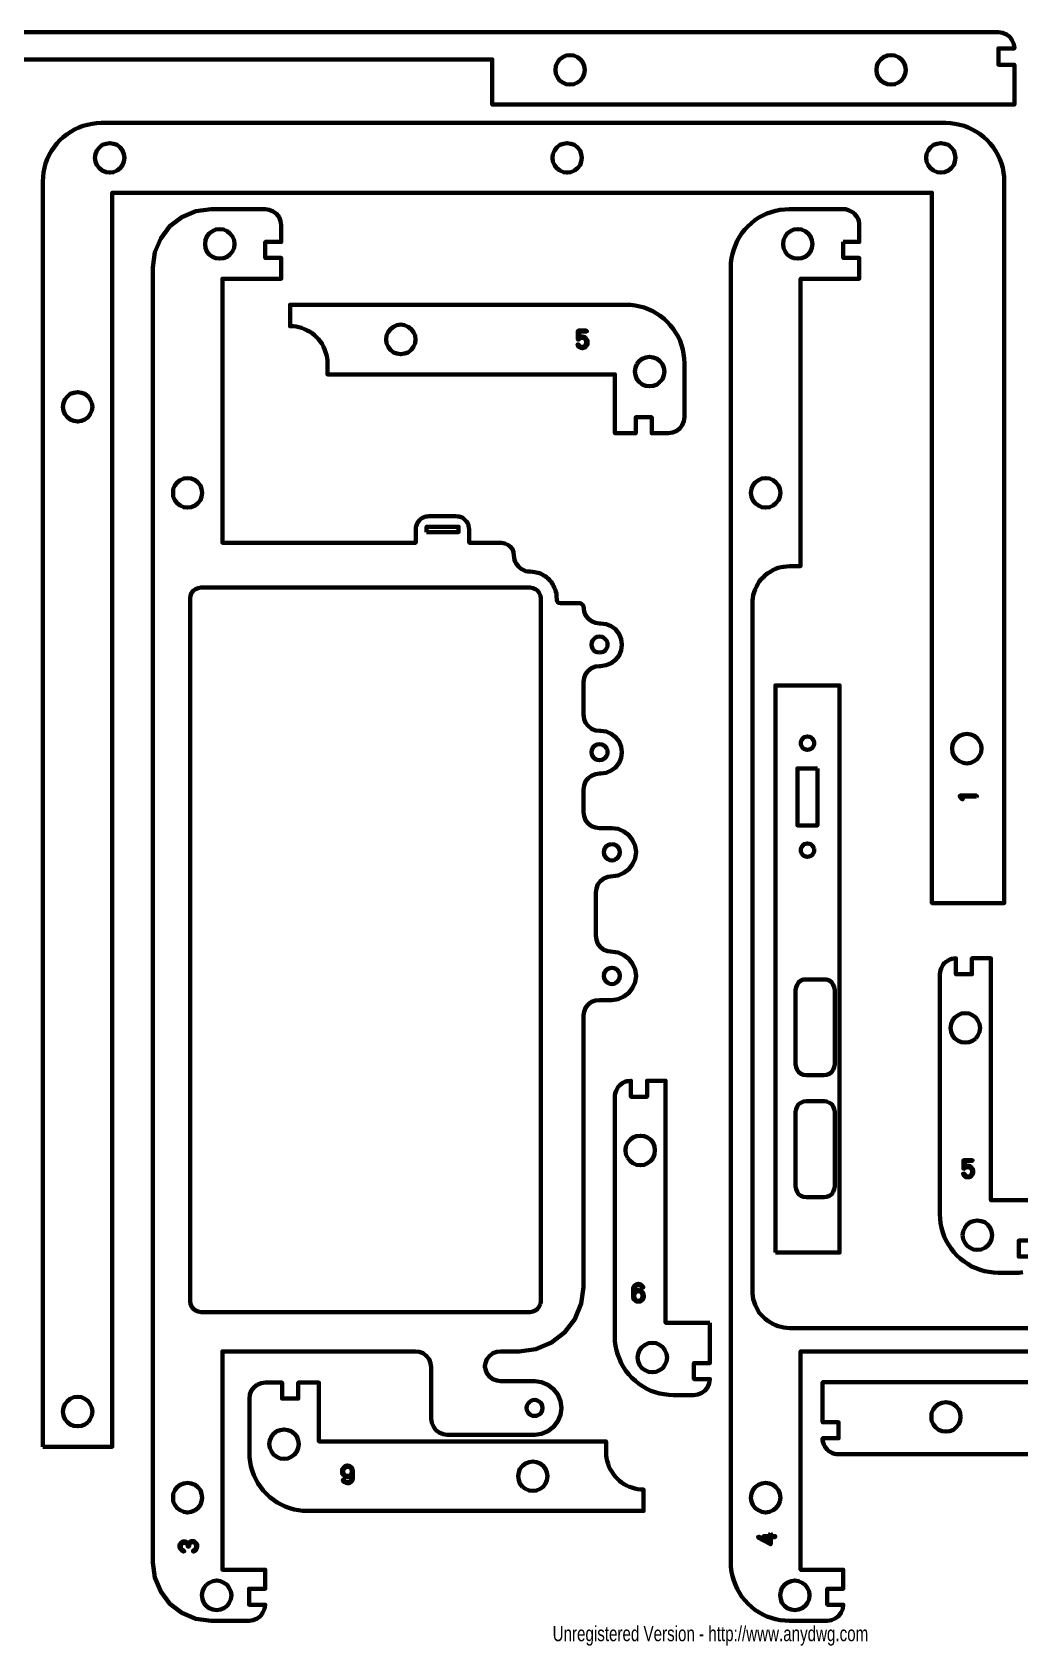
# Model space of a CAD drawing. Header units: inches. Extents: x 11 to 603, y -2 to 300.
# Drawn here: x 211.9 to 395.8, y -1.7 to 298.6 of the extents above; entities that cross this region are included whole.
import ezdxf

# ---------------------------------------------------------------- set-up
doc = ezdxf.new("R2010")
doc.units = ezdxf.units.IN
doc.header["$MEASUREMENT"] = 0
doc.layers.add('P', color=250, linetype='CONTINUOUS', lineweight=100)
doc.layers.add('Text', color=250, linetype='CONTINUOUS', lineweight=100)
doc.styles.get("Standard").update_dxf_attribs({"font": 'txt', "width": 0.75})

msp = doc.modelspace()

# ---------------------------------------------------------------- linework, layer by layer
at = {"layer": 'P', "color": 0, "linetype": 'Continuous'}
for points in [[(206.5, 298.59), (391.82, 298.59), (392.58, 298.47), (393.34, 298.18), (393.93, 297.71), (394.4, 297.07), (394.69, 296.36), (394.81, 295.6), (391.82, 295.6), (391.82, 292.56), (394.81, 292.56), (394.81, 285.12), (297.58, 285.12), (297.58, 293.55), (208.61, 293.55)], [(313.45, 289.22), (313.98, 289.63), (314.45, 290.21), (314.68, 290.86), (314.8, 291.56), (314.68, 292.32), (314.45, 292.97), (313.98, 293.55), (313.45, 293.96), (312.75, 294.26), (312.05, 294.31), (311.34, 294.26), (310.7, 293.96), (310.11, 293.55), (309.7, 292.97), (309.41, 292.32), (309.35, 291.56), (309.41, 290.86), (309.7, 290.21), (310.11, 289.63), (310.7, 289.22), (311.34, 288.93), (312.05, 288.87), (312.75, 288.93), (313.45, 289.22)], [(373.2, 293.96), (372.55, 294.26), (371.85, 294.31), (371.15, 294.26), (370.44, 293.96), (369.92, 293.55), (369.45, 292.97), (369.21, 292.32), (369.1, 291.56), (369.21, 290.86), (369.45, 290.21), (369.92, 289.63), (370.44, 289.22), (371.15, 288.93), (371.85, 288.87), (372.55, 288.93), (373.2, 289.22), (373.78, 289.63), (374.19, 290.21), (374.48, 290.86), (374.6, 291.56), (374.48, 292.32), (374.19, 292.97), (373.78, 293.55), (373.2, 293.96)], [(213.88, 35.36), (213.88, 270.83), (213.94, 271.7), (213.99, 272.52), (214.17, 273.34), (214.4, 274.16), (214.7, 274.98), (215.05, 275.75), (215.52, 276.51), (215.99, 277.21), (216.51, 277.91), (217.04, 278.5), (217.68, 279.08), (218.39, 279.61), (219.09, 280.08), (219.79, 280.49), (220.61, 280.84), (221.37, 281.19), (222.19, 281.37), (223.07, 281.54), (223.89, 281.66), (224.77, 281.72), (382.04, 281.72), (382.92, 281.66), (383.74, 281.54), (384.62, 281.37), (385.44, 281.19), (386.2, 280.84), (386.96, 280.49), (387.72, 280.08), (388.42, 279.61), (389.13, 279.08), (389.71, 278.5), (390.3, 277.91), (390.83, 277.21), (391.29, 276.51), (391.7, 275.75), (392.11, 274.98), (392.41, 274.16), (392.64, 273.34), (392.76, 272.52), (392.88, 271.7), (392.93, 270.83), (392.93, 136.52), (379.46, 136.52), (379.46, 268.72), (226.82, 268.72), (226.82, 35.36), (213.88, 35.36)], [(224.42, 277.15), (223.95, 276.57), (223.72, 275.92), (223.6, 275.22), (223.72, 274.52), (223.95, 273.87), (224.42, 273.29), (224.95, 272.88), (225.65, 272.58), (226.35, 272.47), (227.06, 272.58), (227.7, 272.88), (228.29, 273.29), (228.7, 273.87), (228.99, 274.52), (229.11, 275.22), (228.99, 275.92), (228.7, 276.57), (228.29, 277.15), (227.7, 277.62), (227.06, 277.85), (226.35, 277.97), (225.65, 277.85), (224.95, 277.62), (224.42, 277.15)], [(308.88, 275.92), (308.77, 275.22), (308.88, 274.52), (309.18, 273.87), (309.59, 273.29), (310.17, 272.88), (310.82, 272.58), (311.52, 272.47), (312.22, 272.58), (312.87, 272.88), (313.45, 273.29), (313.92, 273.87), (314.15, 274.52), (314.27, 275.22), (314.15, 275.92), (313.92, 276.57), (313.45, 277.15), (312.87, 277.62), (312.22, 277.85), (311.52, 277.97), (310.82, 277.85), (310.17, 277.62), (309.59, 277.15), (309.18, 276.57), (308.88, 275.92)], [(383.04, 277.15), (382.51, 277.62), (381.81, 277.85), (381.1, 277.97), (380.4, 277.85), (379.76, 277.62), (379.17, 277.15), (378.76, 276.57), (378.47, 275.92), (378.35, 275.22), (378.47, 274.52), (378.76, 273.87), (379.17, 273.29), (379.76, 272.88), (380.4, 272.58), (381.1, 272.47), (381.81, 272.58), (382.51, 272.88), (383.04, 273.29), (383.5, 273.87), (383.74, 274.52), (383.86, 275.22), (383.74, 275.92), (383.5, 276.57), (383.04, 277.15)], [(315.44, 159.77), (314.97, 159.13), (314.68, 158.42), (314.56, 157.66), (314.56, 153.45), (314.68, 152.68), (314.97, 151.98), (315.44, 151.34), (316.03, 150.87), (316.79, 150.58), (317.55, 150.46), (319.84, 150.46), (321.01, 150.34), (322.06, 149.87), (323, 149.17), (323.7, 148.23), (324.17, 147.18), (324.35, 146.01), (324.17, 144.84), (323.7, 143.78), (323, 142.84), (322.06, 142.14), (321.01, 141.67), (319.07, 141.44), (318.37, 141.09), (317.73, 140.62), (317.26, 140.03), (316.97, 139.27), (316.85, 138.51), (316.85, 130.49), (316.97, 129.67), (317.26, 128.96), (317.73, 128.32), (318.37, 127.85), (319.07, 127.56), (321.01, 127.32), (322.06, 126.85), (323, 126.15), (323.7, 125.21), (324.17, 124.16), (324.35, 122.99), (324.17, 121.82), (323.7, 120.76), (323, 119.83), (322.06, 119.12), (321.01, 118.65), (319.84, 118.48), (317.55, 118.48), (316.79, 118.42), (316.03, 118.13), (315.44, 117.66), (314.97, 117.01), (314.68, 116.31), (314.56, 115.67), (314.56, 65.06), (314.15, 62.01), (312.98, 59.08), (311.05, 56.62), (308.59, 54.75), (305.72, 53.52), (302.61, 53.11), (299.16, 53.11), (298.4, 53.05), (297.69, 52.76), (297.05, 52.23), (296.58, 51.65), (296.29, 50.94), (296.17, 50.36), (296.29, 49.77), (296.58, 49.07), (297.05, 48.42), (297.69, 47.96), (298.4, 47.66), (299.16, 47.55), (305.49, 47.55), (306.77, 47.37), (307.95, 46.9), (309, 46.08), (309.76, 45.09), (310.29, 43.86), (310.46, 42.57), (310.29, 41.28), (309.76, 40.11), (309, 39.05), (307.95, 38.23), (306.77, 37.76), (305.49, 37.59), (289.2, 37.59), (288.44, 37.71), (287.68, 38), (287.09, 38.47), (286.62, 39.11), (286.33, 39.81), (286.21, 40.58), (286.21, 50.12), (286.1, 50.94), (285.8, 51.65), (285.34, 52.23), (284.69, 52.76), (283.99, 53.05), (283.23, 53.11), (247.32, 53.11), (247.32, 12.46), (255.29, 12.46), (255.29, 8.95), (252.3, 8.95), (252.3, 5.96), (255.29, 5.96), (255.17, 5.2), (254.88, 4.49), (254.41, 3.85), (253.77, 3.38), (253.06, 3.09), (252.3, 2.97), (245.21, 2.97), (242.4, 3.32), (239.77, 4.44), (237.54, 6.13), (235.84, 8.42), (234.73, 11), (234.38, 13.81), (234.38, 254.84), (234.73, 257.65), (235.84, 260.22), (237.54, 262.51), (239.77, 264.21), (242.4, 265.32), (245.21, 265.67), (255.29, 265.67), (256.05, 265.55), (256.75, 265.26), (257.4, 264.79), (257.87, 264.21), (258.16, 263.45), (258.28, 262.68), (258.28, 259.58), (255.29, 259.58), (255.29, 256.59), (258.28, 256.59), (258.28, 252.73), (247.32, 252.73), (247.32, 203.58), (283.34, 203.58), (283.34, 206.04), (283.34, 206.4), (283.4, 206.69), (283.52, 206.98), (283.64, 207.27), (283.87, 207.57), (284.05, 207.8), (284.28, 208.04), (284.57, 208.21), (284.87, 208.33), (285.16, 208.45), (285.51, 208.5), (285.8, 208.56), (290.78, 208.56), (291.13, 208.5), (291.43, 208.45), (291.78, 208.33), (292.07, 208.21), (292.31, 208.04), (292.54, 207.8), (292.77, 207.57), (292.95, 207.27), (293.13, 206.98), (293.18, 206.69), (293.24, 206.4), (293.3, 206.04), (293.3, 203.58), (299.28, 203.58), (299.92, 203.47), (300.45, 203.23), (300.92, 202.88), (301.33, 202.41), (301.56, 201.83), (301.62, 201.24), (301.68, 200.83), (301.74, 200.42), (301.85, 200.07), (302.03, 199.72), (302.26, 199.43), (302.5, 199.13), (302.79, 198.84), (303.08, 198.66), (303.44, 198.49), (303.79, 198.31), (304.2, 198.25), (304.61, 198.25), (305.49, 198.14), (305.78, 198.08), (306.07, 198.02), (306.36, 197.9), (306.66, 197.79), (306.89, 197.67), (307.18, 197.49), (307.42, 197.38), (307.65, 197.2), (307.89, 196.97), (308.12, 196.79), (308.3, 196.56), (308.53, 196.32), (308.71, 196.09), (308.88, 195.79), (309, 195.56), (309.12, 195.27), (309.23, 195.03), (309.35, 194.74), (309.41, 194.45), (309.53, 194.15), (309.53, 193.86), (309.59, 192.81), (309.64, 192.69), (309.76, 192.51), (309.94, 192.4), (310.29, 192.34), (313.86, 192.34), (314.04, 192.28), (314.21, 192.22), (314.33, 192.1), (314.45, 191.99), (314.56, 191.81), (314.68, 190.82), (314.97, 190.11), (315.44, 189.47), (316.03, 189), (316.79, 188.71), (317.55, 188.59), (317.73, 188.59), (318.78, 188.47), (319.72, 188.06), (320.54, 187.48), (321.18, 186.6), (321.59, 185.66), (321.71, 184.61), (321.59, 183.61), (321.18, 182.62), (320.54, 181.8), (319.72, 181.21), (318.78, 180.8), (317.73, 180.62), (317.55, 180.62), (316.79, 180.57), (316.03, 180.27), (315.44, 179.75), (314.97, 179.16), (314.68, 178.46), (314.56, 177.64), (314.56, 171.6), (314.68, 170.78), (314.97, 170.08), (315.44, 169.49), (316.03, 168.97), (316.79, 168.67), (317.55, 168.62), (317.73, 168.62), (318.78, 168.44), (319.72, 168.03), (320.54, 167.44), (321.18, 166.62), (321.59, 165.63), (321.71, 164.63), (321.59, 163.58), (321.18, 162.64), (320.54, 161.76), (319.72, 161.18), (318.78, 160.77), (317.73, 160.65), (317.55, 160.65), (316.79, 160.53), (316.03, 160.24), (315.44, 159.77)], [(410.27, 53.11), (354.98, 53.11), (354.98, 12.46), (362.95, 12.46), (362.95, 8.95), (359.96, 8.95), (359.96, 5.96), (362.95, 5.96), (362.83, 5.2), (362.54, 4.49), (362.07, 3.85), (361.42, 3.38), (360.72, 3.09), (359.96, 2.97), (352.87, 2.97), (352.05, 3.03), (351.17, 3.09), (350.35, 3.26), (349.53, 3.5), (348.71, 3.79), (347.95, 4.14), (347.19, 4.55), (346.49, 5.02), (345.84, 5.55), (345.2, 6.13), (344.61, 6.78), (344.08, 7.42), (343.62, 8.19), (343.21, 8.89), (342.85, 9.65), (342.56, 10.47), (342.33, 11.29), (342.15, 12.11), (342.03, 12.99), (342.03, 13.81), (342.03, 254.84), (342.03, 255.66), (342.15, 256.53), (342.33, 257.35), (342.56, 258.17), (342.85, 258.99), (343.21, 259.76), (343.62, 260.52), (344.08, 261.22), (344.61, 261.86), (345.2, 262.51), (345.84, 263.09), (346.49, 263.62), (347.19, 264.09), (347.95, 264.5), (348.71, 264.85), (349.53, 265.14), (350.35, 265.38), (351.17, 265.55), (352.05, 265.61), (352.87, 265.67), (362.95, 265.67), (363.36, 265.67), (363.71, 265.55), (364.06, 265.44), (364.41, 265.26), (364.76, 265.03), (365.05, 264.79), (365.29, 264.5), (365.52, 264.21), (365.7, 263.86), (365.82, 263.45), (365.87, 263.09), (365.93, 262.68), (365.93, 259.58), (362.95, 259.58)], [(245.45, 261.57), (244.86, 261.16), (244.45, 260.58), (244.16, 259.93), (244.1, 259.17), (244.16, 258.47), (244.45, 257.82), (244.86, 257.24), (245.45, 256.83), (246.09, 256.53), (246.79, 256.48), (247.5, 256.53), (248.2, 256.83), (248.73, 257.24), (249.2, 257.82), (249.49, 258.47), (249.55, 259.17), (249.49, 259.93), (249.2, 260.58), (248.73, 261.16), (248.2, 261.57), (247.5, 261.86), (246.79, 261.92), (246.09, 261.86), (245.45, 261.57)], [(353.75, 256.53), (354.45, 256.48), (355.15, 256.53), (355.86, 256.83), (356.38, 257.24), (356.85, 257.82), (357.09, 258.47), (357.2, 259.17), (357.09, 259.93), (356.85, 260.58), (356.38, 261.16), (355.86, 261.57), (355.15, 261.86), (354.45, 261.92), (353.75, 261.86), (353.1, 261.57), (352.52, 261.16), (352.11, 260.58), (351.82, 259.93), (351.76, 259.17), (351.82, 258.47), (352.11, 257.82), (352.52, 257.24), (353.1, 256.83), (353.75, 256.53)], [(362.95, 259.58), (362.95, 256.59), (365.93, 256.59), (365.93, 252.73), (354.98, 252.73), (354.98, 199.25), (352.99, 199.25), (352.4, 199.19), (351.87, 199.13), (351.35, 199.02), (350.82, 198.9), (350.29, 198.72), (349.82, 198.49), (349.36, 198.2), (348.89, 197.9), (348.42, 197.55), (348.07, 197.2), (347.66, 196.79), (347.31, 196.38), (347.01, 195.91), (346.78, 195.44), (346.54, 194.92), (346.37, 194.39), (346.19, 193.86), (346.08, 193.33), (346.02, 192.81), (346.02, 192.28), (346.02, 64.42), (346.02, 63.89), (346.08, 63.36), (346.19, 62.83), (346.37, 62.31), (346.54, 61.78), (346.78, 61.25), (347.01, 60.78), (347.31, 60.31), (347.66, 59.9), (348.07, 59.49), (348.42, 59.14), (348.89, 58.79), (349.36, 58.5), (349.82, 58.21), (350.29, 57.97), (350.82, 57.8), (351.35, 57.68), (351.87, 57.56), (352.4, 57.5), (352.99, 57.44), (411.27, 57.44)], [(333.37, 226.95), (333.25, 226.19), (332.96, 225.49), (332.49, 224.85), (331.84, 224.38), (331.14, 224.08), (330.38, 223.97), (327.27, 223.97), (327.27, 226.95), (324.29, 226.95), (324.29, 223.97), (320.42, 223.97), (320.42, 234.92), (266.89, 234.92), (266.89, 236.91), (266.89, 237.5), (266.83, 238.03), (266.71, 238.55), (266.53, 239.08), (266.36, 239.61), (266.12, 240.08), (265.89, 240.6), (265.6, 241.01), (265.25, 241.48), (264.84, 241.83), (264.48, 242.24), (264.02, 242.59), (263.55, 242.89), (263.08, 243.12), (262.61, 243.36), (262.08, 243.59), (261.56, 243.71), (261.03, 243.82), (260.5, 243.88), (259.92, 243.88), (259.92, 247.87), (322.47, 247.87), (323.35, 247.87), (324.17, 247.75), (325.05, 247.57), (325.87, 247.34), (326.63, 247.05), (327.45, 246.69), (328.15, 246.28), (328.86, 245.82), (329.56, 245.29), (330.14, 244.7), (330.73, 244.06), (331.26, 243.41), (331.73, 242.71), (332.19, 241.95), (332.55, 241.19), (332.84, 240.37), (333.07, 239.55), (333.19, 238.73), (333.31, 237.91), (333.37, 237.03), (333.37, 226.95)], [(279.19, 243.77), (278.6, 243.36), (278.19, 242.77), (277.9, 242.13), (277.84, 241.42), (277.9, 240.72), (278.19, 240.02), (278.6, 239.49), (279.19, 239.02), (279.83, 238.79), (280.53, 238.67), (281.24, 238.79), (281.94, 239.02), (282.47, 239.49), (282.93, 240.02), (283.23, 240.72), (283.29, 241.42), (283.23, 242.13), (282.93, 242.77), (282.47, 243.36), (281.94, 243.77), (281.24, 244.06), (280.53, 244.18), (279.83, 244.06), (279.19, 243.77)], [(315.03, 241.66), (315.15, 241.48), (315.27, 241.31), (315.33, 241.13), (315.33, 240.95), (315.33, 240.84), (315.33, 240.6), (315.27, 240.43), (315.15, 240.25), (315.03, 240.13), (314.92, 239.96), (314.74, 239.9), (314.56, 239.84), (314.39, 239.78), (314.33, 239.78), (314.04, 239.84), (313.8, 239.96), (313.57, 240.13), (313.45, 240.37), (313.45, 240.49), (313.51, 240.54), (313.63, 240.49), (313.74, 240.31), (313.92, 240.13), (314.1, 240.08), (314.33, 240.02), (314.39, 240.02), (314.62, 240.08), (314.8, 240.13), (314.92, 240.25), (314.97, 240.37), (315.03, 240.54), (315.09, 240.84), (315.09, 240.95), (315.03, 241.25), (314.92, 241.48), (314.68, 241.66), (314.39, 241.72), (314.33, 241.72), (314.1, 241.72), (313.86, 241.6), (313.69, 241.42), (313.57, 241.36), (313.51, 241.48), (313.51, 242.95), (313.63, 243.06), (315.09, 243.06), (315.21, 242.95), (315.09, 242.89), (313.74, 242.89), (313.74, 241.72), (313.86, 241.83), (313.98, 241.89), (314.15, 241.95), (314.33, 241.95), (314.39, 241.95), (314.56, 241.89), (314.74, 241.89), (314.92, 241.77), (315.03, 241.66)], [(324.52, 236.8), (324.23, 236.15), (324.11, 235.45), (324.23, 234.75), (324.52, 234.04), (324.93, 233.52), (325.52, 233.05), (326.16, 232.81), (326.86, 232.7), (327.57, 232.81), (328.27, 233.05), (328.8, 233.52), (329.27, 234.04), (329.5, 234.75), (329.62, 235.45), (329.5, 236.15), (329.27, 236.8), (328.8, 237.38), (328.27, 237.79), (327.57, 238.08), (326.86, 238.2), (326.16, 238.08), (325.52, 237.79), (324.93, 237.38), (324.52, 236.8)], [(223.01, 229.59), (222.72, 230.23), (222.31, 230.82), (221.73, 231.29), (221.08, 231.52), (220.38, 231.64), (219.68, 231.52), (218.97, 231.29), (218.45, 230.82), (217.98, 230.23), (217.74, 229.59), (217.63, 228.89), (217.74, 228.18), (217.98, 227.54), (218.45, 226.95), (218.91, 226.6), (218.97, 226.54), (219.68, 226.25), (220.38, 226.13), (221.08, 226.25), (221.73, 226.54), (222.31, 226.95), (222.72, 227.54), (223.01, 228.18), (223.13, 228.89), (223.01, 229.59)], [(241.52, 210.2), (242.23, 210.5), (242.75, 210.96), (243.22, 211.49), (243.46, 212.14), (243.57, 212.9), (243.46, 213.6), (243.22, 214.24), (242.75, 214.83), (242.23, 215.24), (241.52, 215.53), (240.82, 215.59), (240.12, 215.53), (239.47, 215.24), (238.89, 214.83), (238.48, 214.24), (238.18, 213.6), (238.13, 212.9), (238.18, 212.14), (238.48, 211.49), (238.89, 210.96), (239.47, 210.5), (240.12, 210.2), (240.82, 210.14), (241.52, 210.2)], [(345.84, 213.6), (345.72, 212.9), (345.84, 212.14), (346.13, 211.49), (346.54, 210.96), (347.13, 210.5), (347.77, 210.2), (348.48, 210.14), (349.18, 210.2), (349.88, 210.5), (350.41, 210.96), (350.88, 211.49), (351.11, 212.14), (351.23, 212.9), (351.11, 213.6), (350.88, 214.24), (350.41, 214.83), (349.88, 215.24), (349.18, 215.53), (348.48, 215.59), (347.77, 215.53), (347.13, 215.24), (346.54, 214.83), (346.13, 214.24), (345.84, 213.6)], [(285.34, 205.58), (291.31, 205.58), (291.31, 206.57), (285.34, 206.57), (285.34, 205.58)], [(306.54, 61.95), (306.6, 62.42), (306.6, 193.28), (306.54, 193.74), (306.31, 194.27), (306.01, 194.68), (305.6, 194.97), (305.13, 195.15), (304.61, 195.27), (243.34, 195.27), (242.81, 195.15), (242.34, 194.97), (241.93, 194.68), (241.58, 194.27), (241.41, 193.74), (241.35, 193.28), (241.35, 62.42), (241.41, 61.95), (241.58, 61.43), (241.93, 61.02), (242.34, 60.72), (242.81, 60.55), (243.34, 60.43), (304.61, 60.43), (305.13, 60.55), (305.6, 60.72), (306.01, 61.02), (306.31, 61.43), (306.54, 61.95)], [(317.55, 183.14), (317.96, 183.2), (318.31, 183.32), (318.61, 183.55), (318.84, 183.9), (319.02, 184.26), (319.02, 184.61), (319.02, 185.02), (318.84, 185.37), (318.61, 185.66), (318.31, 185.95), (317.96, 186.07), (317.55, 186.13), (317.14, 186.07), (316.79, 185.95), (316.5, 185.66), (316.26, 185.37), (316.09, 185.02), (316.03, 184.61), (316.09, 184.26), (316.26, 183.9), (316.5, 183.55), (316.79, 183.32), (317.14, 183.2), (317.55, 183.14)], [(350.29, 71.5), (350.29, 177.05), (362.24, 177.05), (362.24, 71.5), (350.29, 71.5)], [(318.31, 163.29), (318.61, 163.58), (318.84, 163.87), (319.02, 164.22), (319.02, 164.63), (319.02, 164.98), (318.84, 165.34), (318.61, 165.69), (318.31, 165.92), (317.96, 166.04), (317.55, 166.1), (317.14, 166.04), (316.79, 165.92), (316.5, 165.69), (316.26, 165.34), (316.09, 164.98), (316.03, 164.63), (316.09, 164.22), (316.26, 163.87), (316.5, 163.58), (316.79, 163.29), (317.14, 163.17), (317.55, 163.11), (317.96, 163.17), (318.31, 163.29)], [(357.32, 165.69), (357.5, 165.98), (357.5, 166.27), (357.5, 166.62), (357.32, 166.92), (357.15, 167.15), (356.91, 167.39), (356.62, 167.5), (356.27, 167.56), (355.97, 167.5), (355.62, 167.39), (355.39, 167.15), (355.21, 166.92), (355.04, 166.62), (355.04, 166.27), (355.04, 165.98), (355.21, 165.69), (355.39, 165.39), (355.62, 165.22), (355.97, 165.1), (356.27, 165.04), (356.62, 165.1), (356.91, 165.22), (357.15, 165.39), (357.32, 165.69)], [(387.31, 162.93), (387.9, 163.34), (388.31, 163.93), (388.6, 164.57), (388.66, 165.28), (388.6, 165.98), (388.31, 166.62), (387.9, 167.21), (387.31, 167.68), (386.67, 167.91), (385.96, 168.03), (385.26, 167.91), (384.56, 167.68), (384.03, 167.21), (383.56, 166.62), (383.27, 165.98), (383.21, 165.28), (383.27, 164.57), (383.56, 163.93), (384.03, 163.34), (384.56, 162.93), (385.26, 162.64), (385.96, 162.52), (386.67, 162.64), (387.31, 162.93)], [(358.14, 161.59), (354.39, 161.59), (354.39, 150.99), (358.14, 150.99), (358.14, 161.59)], [(387.72, 156.37), (384.91, 156.37), (385.2, 156.02), (385.2, 155.85), (385.09, 155.85), (384.62, 156.37), (384.62, 156.49), (384.68, 156.55), (387.72, 156.55), (387.84, 156.43), (387.72, 156.37)], [(319.84, 147.47), (319.48, 147.41), (319.07, 147.3), (318.78, 147.06), (318.55, 146.77), (318.43, 146.36), (318.37, 146.01), (318.43, 145.6), (318.55, 145.25), (318.78, 144.95), (319.07, 144.72), (319.48, 144.54), (319.84, 144.48), (320.25, 144.54), (320.6, 144.72), (320.89, 144.95), (321.12, 145.25), (321.3, 145.6), (321.36, 146.01), (321.3, 146.36), (321.12, 146.77), (320.89, 147.06), (320.6, 147.3), (320.25, 147.41), (319.84, 147.47)], [(357.5, 146.71), (357.32, 147), (357.15, 147.24), (356.91, 147.47), (356.62, 147.59), (356.27, 147.65), (355.97, 147.59), (355.62, 147.47), (355.39, 147.24), (355.21, 147), (355.04, 146.71), (355.04, 146.36), (355.04, 146.07), (355.21, 145.77), (355.39, 145.48), (355.62, 145.3), (355.97, 145.19), (356.27, 145.13), (356.62, 145.19), (356.91, 145.3), (357.15, 145.48), (357.32, 145.77), (357.5, 146.07), (357.5, 146.36), (357.5, 146.71)], [(396.39, 67.87), (395.63, 67.75), (391.76, 67.75), (390.94, 67.81), (390.06, 67.93), (389.24, 68.05), (388.42, 68.28), (387.66, 68.57), (386.84, 68.93), (386.14, 69.39), (385.44, 69.86), (384.73, 70.39), (384.09, 70.98), (383.56, 71.56), (383.04, 72.26), (382.51, 72.97), (382.1, 73.67), (381.75, 74.49), (381.45, 75.25), (381.22, 76.07), (381.04, 76.95), (380.99, 77.77), (380.93, 78.65), (380.93, 123.28), (380.99, 123.63), (381.04, 124.04), (381.16, 124.39), (381.34, 124.75), (381.57, 125.1), (381.81, 125.39), (382.1, 125.62), (382.45, 125.86), (382.8, 126.03), (383.15, 126.15), (383.5, 126.21), (383.91, 126.27), (383.91, 123.28), (386.9, 123.28), (386.9, 126.27), (390.42, 126.27), (390.42, 81.23), (398.62, 81.23)], [(319.48, 121.52), (319.84, 121.47), (320.25, 121.52), (320.6, 121.7), (320.89, 121.93), (321.12, 122.23), (321.3, 122.58), (321.36, 122.99), (321.3, 123.4), (321.12, 123.75), (320.89, 124.04), (320.6, 124.28), (320.25, 124.45), (319.84, 124.51), (319.48, 124.45), (319.07, 124.28), (318.78, 124.04), (318.55, 123.75), (318.43, 123.4), (318.37, 122.99), (318.43, 122.58), (318.55, 122.23), (318.78, 121.93), (319.07, 121.7), (319.48, 121.52)], [(361.07, 105.53), (361.25, 106), (361.36, 106.53), (361.36, 120.35), (361.25, 120.88), (361.07, 121.35), (360.78, 121.76), (360.37, 122.11), (359.84, 122.29), (359.37, 122.34), (356.09, 122.34), (355.56, 122.29), (355.04, 122.11), (354.63, 121.76), (354.33, 121.35), (354.16, 120.88), (354.04, 120.35), (354.04, 106.53), (354.16, 106), (354.33, 105.53), (354.63, 105.12), (355.04, 104.77), (355.56, 104.6), (356.09, 104.54), (359.31, 104.54), (359.84, 104.6), (360.37, 104.77), (360.78, 105.12), (361.07, 105.53)], [(387.6, 111.33), (388.01, 111.92), (388.31, 112.56), (388.42, 113.32), (388.31, 114.03), (388.01, 114.67), (387.6, 115.26), (387.02, 115.67), (386.37, 115.96), (385.67, 116.02), (384.97, 115.96), (384.32, 115.67), (383.74, 115.26), (383.27, 114.67), (383.04, 114.03), (382.92, 113.32), (383.04, 112.56), (383.27, 111.92), (383.74, 111.33), (384.32, 110.92), (384.97, 110.63), (385.67, 110.57), (386.37, 110.63), (387.02, 110.92), (387.6, 111.33)], [(338.11, 58.44), (338.11, 50.94), (335.12, 50.94), (335.12, 47.96), (338.11, 47.96), (337.99, 47.19), (337.7, 46.49), (337.23, 45.85), (336.59, 45.38), (335.88, 45.09), (335.12, 44.97), (331.26, 44.97), (330.44, 45.03), (329.56, 45.14), (328.74, 45.26), (327.92, 45.5), (327.1, 45.79), (326.34, 46.14), (325.58, 46.61), (324.87, 47.08), (324.23, 47.6), (323.58, 48.19), (323, 48.78), (322.47, 49.48), (322, 50.18), (321.59, 50.94), (321.24, 51.7), (320.95, 52.47), (320.71, 53.29), (320.54, 54.16), (320.42, 54.98), (320.42, 55.86), (320.42, 100.5), (320.42, 100.85), (320.54, 101.26), (320.66, 101.61), (320.83, 101.96), (321.01, 102.31), (321.3, 102.6), (321.59, 102.84), (321.89, 103.07), (322.24, 103.25), (322.65, 103.37), (323, 103.42), (323.41, 103.48), (323.41, 100.5), (326.4, 100.5), (326.4, 103.48), (329.85, 103.48), (329.85, 58.44), (338.11, 58.44)], [(361.07, 82.81), (361.25, 83.28), (361.36, 83.8), (361.36, 97.68), (361.25, 98.21), (361.07, 98.68), (360.78, 99.09), (360.37, 99.38), (359.84, 99.62), (359.37, 99.68), (356.09, 99.68), (355.56, 99.62), (355.04, 99.38), (354.63, 99.09), (354.33, 98.68), (354.16, 98.21), (354.04, 97.68), (354.04, 83.8), (354.16, 83.28), (354.33, 82.81), (354.63, 82.34), (355.04, 82.05), (355.56, 81.87), (356.09, 81.81), (359.37, 81.81), (359.84, 81.87), (360.37, 82.05), (360.78, 82.34), (361.07, 82.81)], [(322.76, 89.13), (323.23, 88.55), (323.76, 88.14), (324.46, 87.84), (325.17, 87.79), (325.87, 87.84), (326.51, 88.14), (327.1, 88.55), (327.51, 89.13), (327.8, 89.78), (327.86, 90.54), (327.8, 91.24), (327.51, 91.89), (327.1, 92.47), (326.51, 92.88), (325.87, 93.17), (325.17, 93.23), (324.46, 93.17), (323.76, 92.88), (323.23, 92.47), (322.76, 91.89), (322.47, 91.24), (322.41, 90.54), (322.47, 89.78), (322.76, 89.13)], [(386.84, 87.32), (386.96, 87.14), (387.08, 87.02), (387.14, 86.79), (387.14, 86.61), (387.14, 86.5), (387.14, 86.32), (387.08, 86.09), (386.96, 85.97), (386.84, 85.79), (386.73, 85.68), (386.55, 85.56), (386.37, 85.5), (386.2, 85.5), (386.14, 85.5), (385.85, 85.5), (385.61, 85.62), (385.44, 85.79), (385.26, 86.09), (385.26, 86.15), (385.32, 86.2), (385.5, 86.15), (385.61, 85.97), (385.73, 85.79), (385.91, 85.74), (386.14, 85.68), (386.2, 85.68), (386.49, 85.74), (386.61, 85.85), (386.73, 85.91), (386.84, 86.09), (386.9, 86.2), (386.96, 86.5), (386.96, 86.61), (386.9, 86.91), (386.73, 87.14), (386.49, 87.32), (386.2, 87.38), (386.14, 87.38), (385.91, 87.38), (385.67, 87.26), (385.5, 87.08), (385.44, 87.08), (385.32, 87.14), (385.32, 88.66), (385.44, 88.72), (386.9, 88.72), (387.02, 88.66), (386.9, 88.55), (385.55, 88.55), (385.55, 87.38), (385.67, 87.49), (385.85, 87.55), (385.96, 87.61), (386.14, 87.61), (386.2, 87.61), (386.37, 87.61), (386.55, 87.55), (386.73, 87.43), (386.84, 87.32)], [(385.14, 74.72), (385.26, 74.02), (385.55, 73.38), (385.96, 72.79), (386.55, 72.38), (387.19, 72.09), (387.9, 72.03), (388.6, 72.09), (389.3, 72.38), (389.83, 72.79), (390.3, 73.38), (390.53, 74.02), (390.65, 74.72), (390.53, 75.43), (390.3, 76.13), (389.83, 76.66), (389.3, 77.13), (388.6, 77.36), (387.9, 77.48), (387.19, 77.36), (386.55, 77.13), (385.96, 76.66), (385.55, 76.13), (385.26, 75.43), (385.14, 74.72)], [(398.62, 73.73), (395.63, 73.73), (395.63, 70.74), (398.62, 70.74)], [(325.52, 64.24), (325.63, 64.06), (325.69, 63.89), (325.75, 63.71), (325.81, 63.54), (325.81, 63.3), (325.75, 63.13), (325.69, 62.95), (325.63, 62.78), (325.52, 62.66), (325.34, 62.54), (325.17, 62.42), (324.99, 62.37), (324.81, 62.37), (324.76, 62.37), (324.58, 62.37), (324.4, 62.42), (324.23, 62.54), (324.11, 62.66), (323.94, 62.78), (323.88, 62.95), (323.82, 63.13), (323.82, 63.3), (323.82, 64.65), (323.82, 64.88), (323.88, 65.06), (323.94, 65.18), (324.05, 65.35), (324.23, 65.47), (324.4, 65.53), (324.58, 65.59), (324.76, 65.65), (324.81, 65.65), (325.11, 65.59), (325.34, 65.47), (325.52, 65.29), (325.69, 65.12), (325.63, 64.94), (325.52, 65), (325.4, 65.18), (325.22, 65.29), (325.05, 65.41), (324.81, 65.41), (324.76, 65.41), (324.46, 65.35), (324.23, 65.18), (324.05, 64.94), (323.99, 64.65), (323.99, 64.12), (324.17, 64.3), (324.35, 64.42), (324.52, 64.47), (324.76, 64.47), (324.81, 64.47), (324.99, 64.47), (325.17, 64.42), (325.34, 64.36), (325.52, 64.24)], [(325.58, 63.54), (325.52, 63.83), (325.34, 64.06), (325.11, 64.24), (324.81, 64.3), (324.76, 64.3), (324.46, 64.24), (324.23, 64.06), (324.05, 63.83), (323.99, 63.54), (323.99, 63.3), (324.05, 63.01), (324.23, 62.78), (324.46, 62.6), (324.76, 62.54), (324.81, 62.54), (325.11, 62.6), (325.34, 62.78), (325.52, 63.01), (325.58, 63.3), (325.58, 63.54)], [(328.74, 54.34), (328.09, 54.63), (327.39, 54.69), (326.69, 54.63), (326.04, 54.34), (325.46, 53.87), (324.99, 53.34), (324.76, 52.64), (324.64, 51.94), (324.76, 51.24), (324.99, 50.59), (325.46, 50.01), (326.04, 49.6), (326.69, 49.3), (327.39, 49.24), (328.09, 49.3), (328.74, 49.6), (329.32, 50.01), (329.73, 50.59), (330.03, 51.24), (330.14, 51.94), (330.03, 52.64), (329.73, 53.34), (329.32, 53.87), (328.74, 54.34)], [(296.17, 50.36), (296.17, 50.53), (296.17, 50.12), (296.17, 50.36)], [(253.82, 46.9), (254.53, 47.19), (255.35, 47.31), (258.45, 47.31), (258.45, 44.32), (261.44, 44.32), (261.44, 47.31), (265.3, 47.31), (265.3, 36.36), (318.78, 36.36), (318.78, 34.37), (318.78, 33.78), (318.84, 33.25), (318.96, 32.73), (319.13, 32.2), (319.31, 31.67), (319.54, 31.2), (319.84, 30.74), (320.13, 30.27), (320.48, 29.8), (320.83, 29.45), (321.24, 29.04), (321.65, 28.69), (322.12, 28.39), (322.59, 28.16), (323.12, 27.92), (323.58, 27.75), (324.11, 27.57), (324.64, 27.46), (325.22, 27.4), (325.75, 27.4), (325.75, 23.41), (263.2, 23.41), (262.32, 23.41), (261.5, 23.53), (260.68, 23.71), (259.86, 23.94), (259.04, 24.23), (258.28, 24.59), (257.51, 25), (256.81, 25.46), (256.17, 25.99), (255.52, 26.58), (254.94, 27.22), (254.41, 27.87), (253.94, 28.57), (253.53, 29.33), (253.18, 30.09), (252.89, 30.91), (252.65, 31.73), (252.48, 32.55), (252.36, 33.43), (252.36, 34.25), (252.36, 44.32), (252.42, 45.09), (252.71, 45.79), (253.24, 46.43), (253.82, 46.9)], [(474.12, 33.96), (362.07, 33.96), (361.66, 33.96), (361.31, 34.07), (360.95, 34.19), (360.6, 34.37), (360.25, 34.54), (359.96, 34.84), (359.72, 35.13), (359.49, 35.42), (359.31, 35.77), (359.2, 36.18), (359.08, 36.53), (359.08, 36.94), (362.07, 36.94), (362.07, 39.93), (359.08, 39.93), (359.08, 47.37), (456.31, 47.37)], [(222.31, 39.93), (222.72, 40.52), (223.01, 41.16), (223.13, 41.92), (223.01, 42.63), (222.72, 43.27), (222.31, 43.86), (221.73, 44.27), (221.08, 44.56), (220.38, 44.62), (219.68, 44.56), (218.97, 44.27), (218.45, 43.86), (217.98, 43.27), (217.74, 42.63), (217.63, 41.92), (217.74, 41.16), (217.98, 40.52), (218.45, 39.93), (218.97, 39.52), (219.68, 39.23), (220.38, 39.17), (221.08, 39.23), (221.73, 39.52), (222.31, 39.93)], [(305.49, 41.1), (305.84, 41.1), (306.19, 41.28), (306.54, 41.51), (306.77, 41.81), (306.89, 42.16), (306.95, 42.57), (306.89, 42.98), (306.77, 43.33), (306.54, 43.62), (306.19, 43.86), (305.84, 44.03), (305.49, 44.09), (305.08, 44.03), (304.72, 43.86), (304.43, 43.62), (304.2, 43.33), (304.02, 42.98), (303.96, 42.57), (304.02, 42.16), (304.2, 41.81), (304.43, 41.51), (304.72, 41.28), (305.08, 41.1), (305.49, 41.1)], [(380.11, 42.86), (379.7, 42.27), (379.4, 41.63), (379.35, 40.93), (379.4, 40.22), (379.7, 39.58), (380.11, 38.99), (380.69, 38.53), (381.34, 38.29), (382.04, 38.17), (382.8, 38.29), (383.45, 38.53), (383.97, 38.99), (384.44, 39.58), (384.73, 40.22), (384.79, 40.93), (384.73, 41.63), (384.44, 42.27), (383.97, 42.86), (383.45, 43.27), (382.8, 43.56), (382.04, 43.68), (381.34, 43.56), (380.69, 43.27), (380.11, 42.86)], [(260.15, 33.49), (260.74, 33.9), (261.2, 34.48), (261.44, 35.13), (261.56, 35.83), (261.44, 36.53), (261.2, 37.24), (260.74, 37.76), (260.15, 38.23), (259.51, 38.47), (258.8, 38.58), (258.1, 38.47), (257.46, 38.23), (256.87, 37.76), (256.46, 37.24), (256.17, 36.53), (256.05, 35.83), (256.17, 35.13), (256.46, 34.48), (256.87, 33.9), (257.46, 33.49), (258.1, 33.2), (258.8, 33.14), (259.51, 33.2), (260.15, 33.49)], [(269.93, 29.97), (269.81, 30.15), (269.7, 30.27), (269.64, 30.44), (269.64, 30.68), (269.64, 30.85), (269.64, 31.09), (269.7, 31.26), (269.81, 31.38), (269.93, 31.56), (270.05, 31.67), (270.22, 31.79), (270.4, 31.79), (270.58, 31.85), (270.63, 31.85), (270.87, 31.79), (270.99, 31.79), (271.16, 31.67), (271.34, 31.56), (271.45, 31.44), (271.51, 31.26), (271.57, 31.09), (271.63, 30.91), (271.63, 29.51), (271.57, 29.33), (271.57, 29.15), (271.45, 28.98), (271.34, 28.86), (271.16, 28.74), (271.04, 28.63), (270.87, 28.57), (270.63, 28.57), (270.58, 28.57), (270.34, 28.63), (270.11, 28.74), (269.87, 28.86), (269.76, 29.1), (269.76, 29.21), (269.93, 29.21), (270.05, 29.04), (270.22, 28.86), (270.4, 28.8), (270.58, 28.8), (270.63, 28.8), (270.93, 28.86), (271.22, 28.98), (271.34, 29.27), (271.4, 29.51), (271.4, 30.09), (271.28, 29.92), (271.1, 29.8), (270.87, 29.74), (270.63, 29.68), (270.58, 29.68), (270.4, 29.74), (270.22, 29.8), (270.05, 29.86), (269.93, 29.97)], [(269.81, 30.68), (269.87, 30.38), (270.05, 30.15), (270.28, 29.97), (270.58, 29.92), (270.63, 29.92), (270.93, 29.97), (271.22, 30.15), (271.34, 30.38), (271.4, 30.68), (271.4, 30.85), (271.34, 31.15), (271.22, 31.38), (270.93, 31.56), (270.63, 31.61), (270.58, 31.61), (270.28, 31.56), (270.05, 31.38), (269.87, 31.15), (269.81, 30.85), (269.81, 30.68)], [(303.2, 27.92), (303.79, 27.51), (304.43, 27.22), (305.13, 27.16), (305.84, 27.22), (306.48, 27.51), (307.07, 27.92), (307.48, 28.51), (307.77, 29.15), (307.89, 29.86), (307.77, 30.56), (307.48, 31.26), (307.07, 31.79), (306.48, 32.26), (305.84, 32.49), (305.13, 32.61), (304.43, 32.49), (303.79, 32.26), (303.2, 31.79), (302.73, 31.26), (302.5, 30.56), (302.38, 29.86), (302.5, 29.15), (302.73, 28.51), (303.2, 27.92)], [(242.23, 23.53), (242.75, 23.94), (243.22, 24.53), (243.46, 25.17), (243.57, 25.87), (243.46, 26.58), (243.22, 27.28), (242.75, 27.81), (242.23, 28.28), (241.52, 28.51), (240.82, 28.63), (240.12, 28.51), (239.47, 28.28), (238.89, 27.81), (238.48, 27.28), (238.18, 26.58), (238.13, 25.87), (238.18, 25.17), (238.48, 24.53), (238.89, 23.94), (239.47, 23.53), (240.12, 23.24), (240.82, 23.12), (241.52, 23.24), (242.23, 23.53)], [(351.11, 25.17), (351.23, 25.87), (351.11, 26.58), (350.88, 27.28), (350.41, 27.81), (349.88, 28.28), (349.18, 28.51), (348.48, 28.63), (347.77, 28.51), (347.13, 28.28), (346.54, 27.81), (346.13, 27.28), (345.84, 26.58), (345.72, 25.87), (345.84, 25.17), (346.13, 24.53), (346.54, 23.94), (347.13, 23.53), (347.77, 23.24), (348.48, 23.12), (349.18, 23.24), (349.88, 23.53), (350.41, 23.94), (350.88, 24.53), (351.11, 25.17)], [(349.36, 19.26), (349.47, 19.14), (349.47, 18.73), (350.23, 18.73), (350.29, 18.67), (350.23, 18.55), (349.47, 18.55), (349.47, 17.32), (349.41, 17.21), (349.36, 17.21), (347.13, 18.44), (347.07, 18.55), (347.25, 18.61), (349.3, 17.5), (349.3, 18.55), (348.18, 18.55), (348.07, 18.67), (348.18, 18.73), (349.3, 18.73), (349.3, 19.14), (349.36, 19.26)], [(241.76, 17.79), (241.93, 17.79), (242.11, 17.73), (242.23, 17.62), (242.4, 17.5), (242.52, 17.38), (242.58, 17.21), (242.64, 17.03), (242.64, 16.85), (242.64, 16.8), (242.58, 16.44), (242.46, 16.21), (242.23, 15.98), (241.93, 15.86), (241.82, 15.92), (241.87, 16.03), (242.11, 16.15), (242.28, 16.33), (242.4, 16.56), (242.46, 16.8), (242.46, 16.85), (242.4, 16.97), (242.4, 17.15), (242.23, 17.38), (242.05, 17.56), (241.76, 17.62), (241.52, 17.56), (241.29, 17.44), (241.17, 17.26), (241.11, 16.97), (241.11, 16.8), (241, 16.74), (240.88, 16.8), (240.88, 16.91), (240.88, 17.15), (240.7, 17.32), (240.47, 17.5), (240.35, 17.5), (240.18, 17.5), (239.94, 17.5), (239.77, 17.32), (239.65, 17.09), (239.59, 16.85), (239.59, 16.8), (239.59, 16.56), (239.71, 16.33), (239.94, 16.15), (240.12, 16.03), (240.23, 15.92), (240.06, 15.86), (239.82, 15.98), (239.59, 16.21), (239.41, 16.44), (239.36, 16.8), (239.36, 16.85), (239.36, 17.03), (239.41, 17.21), (239.47, 17.32), (239.59, 17.5), (239.71, 17.56), (239.82, 17.67), (240, 17.73), (240.18, 17.73), (240.35, 17.73), (240.59, 17.67), (240.76, 17.56), (240.88, 17.44), (241, 17.32), (241.11, 17.56), (241.29, 17.67), (241.41, 17.73), (241.58, 17.79), (241.76, 17.79)], [(244.33, 9.65), (243.87, 9.06), (243.63, 8.42), (243.51, 7.72), (243.63, 7.01), (243.87, 6.31), (244.33, 5.78), (244.86, 5.31), (245.56, 5.08), (246.27, 4.96), (246.97, 5.08), (247.62, 5.31), (248.2, 5.78), (248.61, 6.31), (248.9, 7.01), (249.02, 7.72), (248.9, 8.42), (248.61, 9.06), (248.2, 9.65), (247.62, 10.06), (246.97, 10.35), (246.27, 10.47), (245.56, 10.35), (244.86, 10.06), (244.33, 9.65)], [(351.29, 8.42), (351.17, 7.72), (351.29, 7.01), (351.52, 6.31), (351.99, 5.78), (352.52, 5.31), (353.22, 5.08), (353.92, 4.96), (354.63, 5.08), (355.27, 5.31), (355.86, 5.78), (356.27, 6.31), (356.56, 7.01), (356.68, 7.72), (356.56, 8.42), (356.27, 9.06), (355.86, 9.65), (355.27, 10.06), (354.63, 10.35), (353.92, 10.47), (353.22, 10.35), (352.52, 10.06), (351.99, 9.65), (351.52, 9.06), (351.29, 8.42)]]:
    msp.add_lwpolyline(points, dxfattribs=at)

# ---------------------------------------------------------------- texts
at = {"layer": 'Text', "color": 240, "insert": (308.82, 0.16), "char_height": 2.8115, "width": 151.821, "attachment_point": 4}
msp.add_mtext('Unregistered Version - http://www.anydwg.com', dxfattribs=at)

doc.saveas('drawing.dxf')
